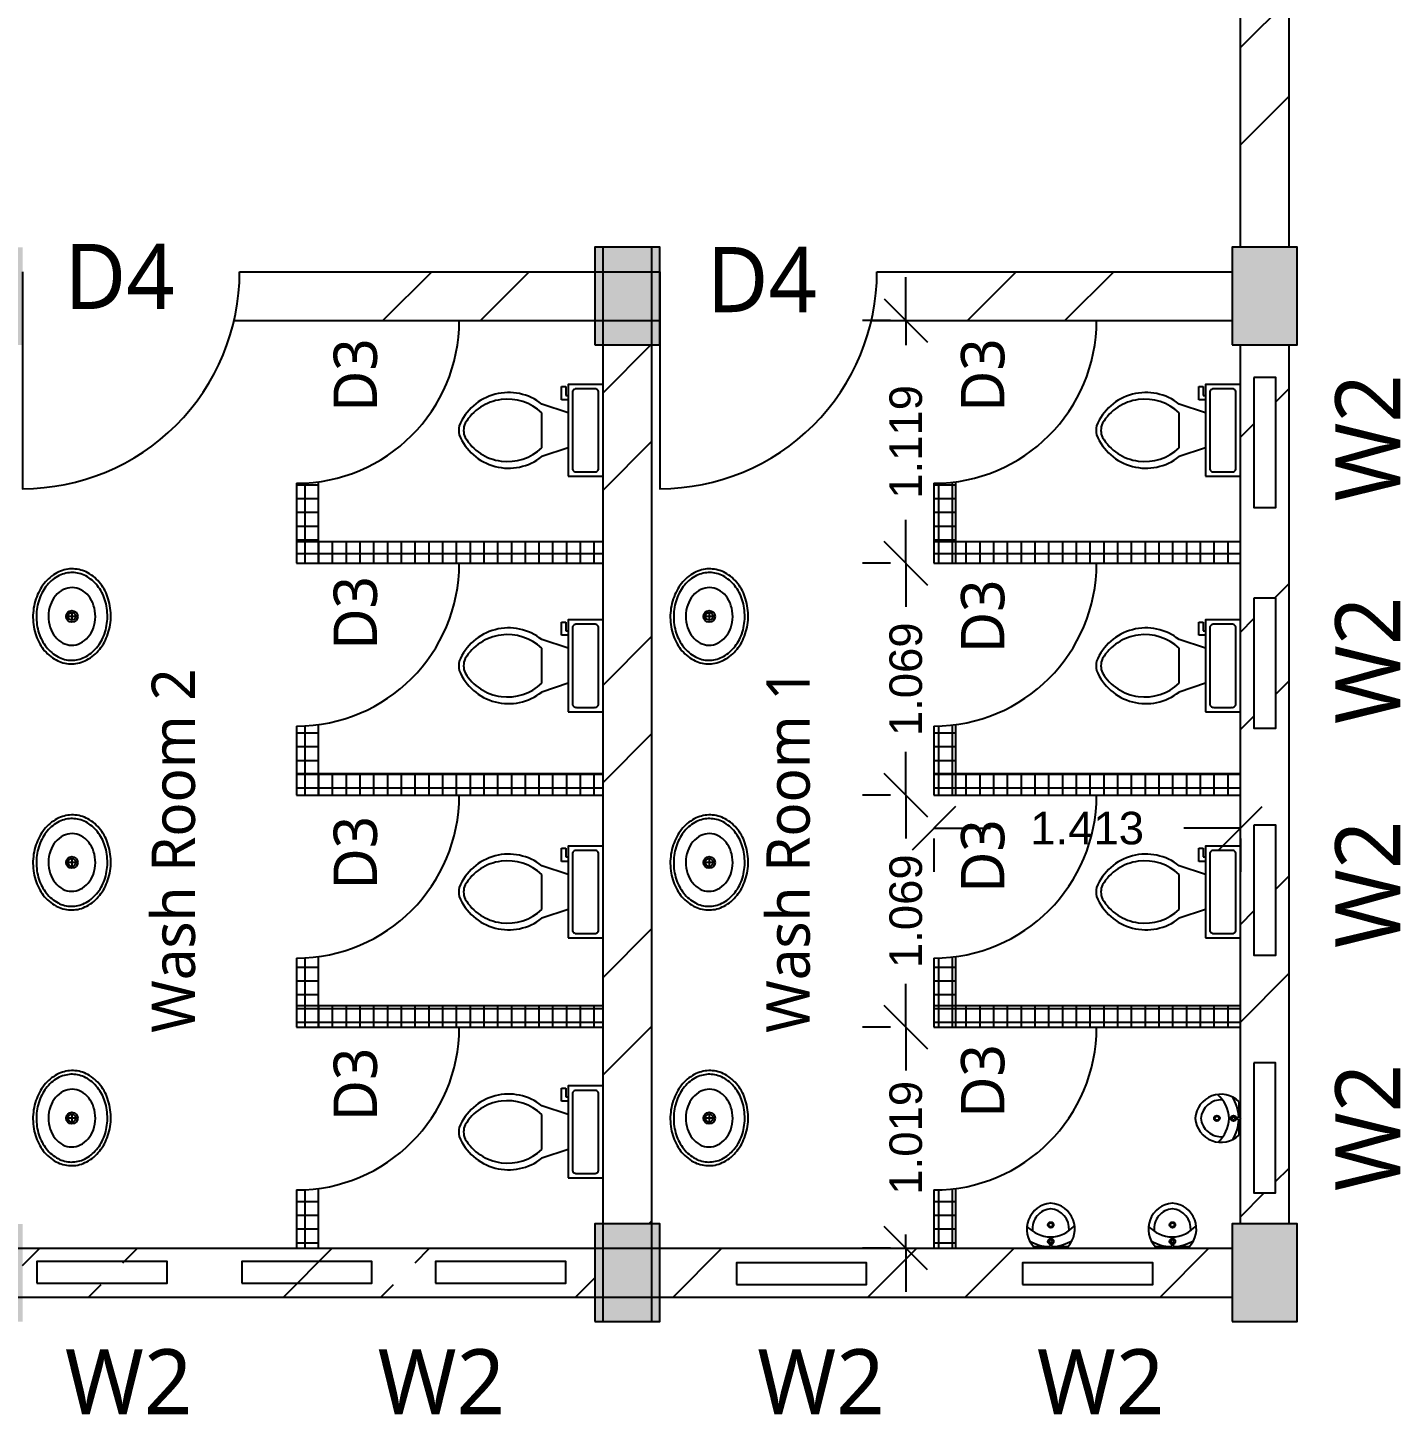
# Model space of a CAD drawing. Header units: millimetres. Extents: x 11907.4 to 11974.8, y 5906.7 to 5924.8.
# Drawn here: x 11925.8 to 11932.13, y 5909.22 to 5915.61 of the extents above; entities that cross this region are included whole.
import ezdxf

# ---------------------------------------------------------------- set-up
doc = ezdxf.new("R2010")
doc.units = ezdxf.units.MM
doc.header["$PDMODE"] = 2
for name, color, linetype in [('Column', 240, 'Continuous'), ('Column hatch', 1, 'Continuous'), ('Doors', 90, 'Continuous'), ('Window', 50, 'Continuous')]:
    doc.layers.add(name, color=color, linetype=linetype)
doc.styles.add('Annotative', font='arial.ttf')
doc.dimstyles.new('Dim 2', dxfattribs={"dimtxt": 0.15, "dimasz": 0.2, "dimexe": 0.2, "dimexo": 0.2, "dimgap": 0.2, "dimtad": 0, "dimdec": 3, "dimdsep": 46, "dimtxsty": 'Annotative', "dimblk": 'OBLIQUE', "dimcen": 1, "dimadec": 0, "dimazin": 0, "dimtfac": 1, "dimtdec": 3, "dimtmove": 0, "dimatfit": 3, "dimfxl": 1, "dimarcsym": 0})

# ---------------------------------------------------------------- blocks, each defined once
blk = doc.blocks.new('Toilet - top')
for p, q in [((9.5, -6), (9.5, -2)), ((-10, -8.5), (-8, -8.5)), ((-10, -9.5), (-10, -8.5)), ((-7, -9.5), (-10, -9.5)), ((-8, -8.5), (-8, -8)), ((-7, -8), (-7, -9.5)), ((-4, -8), (-6, -14)), ((4, -8), (6, -14)), ((4, -14), (-4, -14))]:
    blk.add_line(p, q)
blk.add_lwpolyline([(10.5, -8), (10.5, 0), (-10.5, 0), (-10.5, -8)], close=True)
for points in [[(-9.5, -2), (-9.5, -6)], [(8.5, -1), (-8.5, -1)], [(-8.5, -7), (8.5, -7)]]:
    blk.add_lwpolyline(points)
for centre, radius, start, end in [((-8.62, -1.88), 0.884, 81.8699, 188.1301), ((8.62, -1.88), 0.884, 351.8699, 98.1301), ((-8.62, -6.12), 0.884, 171.8699, 278.1301), ((8.62, -6.12), 0.884, 261.8699, 8.1301), ((3.52, -21.58), 12.17, 141.4691, 247.9714), ((4.2, -21.82), 11.33, 136.3677, 238.9468), ((-3.52, -21.58), 12.17, 292.0284, 38.5307), ((-4.2, -21.82), 11.33, 301.053, 43.6321), ((0, -27.88), 4, 245.7318, 294.2682), ((0, -29), 4, 254.8605, 285.1395)]:
    blk.add_arc(centre, radius, start, end)
blk = doc.blocks.new('Sink - Oval top')
for p, q in [((-1, 0), (1, 0)), ((0, 1), (0, -1))]:
    blk.add_line(p, q)
at = {"linetype": 'Continuous'}
for points in [[(-12.23, 0.39, 0.117634), (-11.46, -3.36, 0.104469), (-8.88, -6.8, 0.090016), (-5.08, -9.07, 0.08192), (-0.32, -10.02, 0.08192), (4.49, -9.38, 0.090016), (8.42, -7.36, 0.104469), (11.22, -4.09, 0.117634), (12.23, -0.39, 0.117634), (11.46, 3.36, 0.104469), (8.88, 6.8, 0.090016), (5.08, 9.07, 0.08192), (0.32, 10.02, 0.08192), (-4.49, 9.38, 0.090016), (-8.42, 7.36, 0.104469), (-11.22, 4.09, 0.117634)], [(-11.29, 0.16, 0.118622), (-10.52, -3.25, 0.104678), (-8.07, -6.36, 0.089562), (-4.54, -8.37, 0.081185), (-0.13, -9.15, 0.081185), (4.3, -8.49, 0.089562), (7.89, -6.58, 0.104678), (10.42, -3.55, 0.118622), (11.29, -0.16, 0.118622), (10.52, 3.25, 0.104678), (8.07, 6.36, 0.089562), (4.54, 8.37, 0.081185), (0.13, 9.15, 0.081185), (-4.3, 8.49, 0.089562), (-7.89, 6.58, 0.104678), (-10.42, 3.55, 0.118622)], [(-7.42, 0.08, 0.118283), (-6.91, -2.17, 0.104607), (-5.29, -4.21, 0.089718), (-2.97, -5.53, 0.081436), (-0.07, -6.04, 0.081436), (2.84, -5.59, 0.089718), (5.2, -4.33, 0.104607), (6.86, -2.32, 0.118283), (7.42, -0.08, 0.118283), (6.91, 2.17, 0.104607), (5.29, 4.21, 0.089718), (2.97, 5.53, 0.081436), (0.07, 6.04, 0.081436), (-2.84, 5.59, 0.089718), (-5.2, 4.33, 0.104607), (-6.86, 2.32, 0.118283)]]:
    blk.add_lwpolyline(points, format="xyb", close=True, dxfattribs=at)
for radius in [1.5, 1]:
    blk.add_circle((0, 0), radius)
blk = doc.blocks.new('A$C317801B0')
for p, q in [((0.0505, 0.3099), (0.1601, 0.3099)), ((0.167, 0.2996), (0.167, 0.2915)), ((0.1731, 0.2996), (0.1731, 0.2916)), ((0.1808, 0.3099), (0.2905, 0.3099)), ((0.167, 0.2514), (0.167, 0.2397)), ((0.1731, 0.2513), (0.1731, 0.2399))]:
    blk.add_line(p, q)
for centre, radius in [((0.1705, 0.3099), 0.0103), ((0.1705, 0.2715), 0.0203), ((0.1705, 0.2715), 0.0103), ((0.1705, 0.1541), 0.0203), ((0.1705, 0.1541), 0.0143)]:
    blk.add_circle(centre, radius)
for centre, radius, start, end in [((0.1839, 0.1833), 0.1839, 136.51674, 265.29297), ((0.1789, 0.0078), 0.3022, 93.56524, 122.03941), ((0.157, 0.1833), 0.1839, 274.70703, 43.48326), ((0.1664, 0.0088), 0.3011, 59.19826, 87.25301), ((0.1789, 0.0078), 0.2322, 91.60377, 139.73716), ((0.157, 0.1833), 0.1439, 274.70703, 5.52965), ((0.1659, 0.0078), 0.2322, 41.68292, 88.39623), ((0.1839, 0.1833), 0.1439, 175.68344, 265.29297), ((0.1705, 0.0199), 0.02, 265.29297, 274.70703)]:
    blk.add_arc(centre, radius, start, end)
blk = doc.blocks.new('_Oblique')
at = {"color": 0, "linetype": 'ByBlock', "lineweight": -2}
blk.add_line((-0.5, -0.5), (0.5, 0.5), dxfattribs=at)
blk = doc.blocks.new('*D59')
at = {"color": 0, "lineweight": -2, "transparency": 16777216}
for p, q in [((11929.8478, 5914.2577), (11929.8478, 5914.4577)), ((11929.7766, 5914.2577), (11929.6478, 5914.2577)), ((11929.8478, 5914.2577), (11929.8478, 5914.1445)), ((11929.8478, 5913.1389), (11929.8478, 5913.2521)), ((11929.7766, 5913.1389), (11929.6478, 5913.1389)), ((11929.8478, 5913.1389), (11929.8478, 5912.9389))]:
    blk.add_line(p, q, dxfattribs=at)
at = {"layer": 'Defpoints', "color": 0, "transparency": 16777216}
for p in [(11929.8478, 5914.2577), (11929.9766, 5914.2577), (11929.9766, 5913.1389)]:
    blk.add_point(p, dxfattribs=at)
at = {"color": 0, "lineweight": -2, "transparency": 16777216, "xscale": 0.2, "yscale": 0.2, "zscale": 0.2}
for p, rotation in [((11929.8478, 5914.2577), 270), ((11929.8478, 5913.1389), 90)]:
    blk.add_blockref('_Oblique', p, dxfattribs=dict(at, rotation=rotation))
at = {"color": 0, "transparency": 16777216, "insert": (11929.8478, 5913.6983), "char_height": 0.15, "attachment_point": 5, "rotation": 90, "style": 'Annotative'}
blk.add_mtext('1.119', dxfattribs=at)
blk = doc.blocks.new('*D60')
at = {"color": 0, "lineweight": -2, "transparency": 16777216}
for p, q in [((11929.8478, 5913.1389), (11929.8478, 5913.3389)), ((11929.7766, 5913.1389), (11929.6478, 5913.1389)), ((11929.8478, 5913.1389), (11929.8478, 5913.0507)), ((11929.8478, 5912.0702), (11929.8478, 5912.1584)), ((11929.7766, 5912.0702), (11929.6478, 5912.0702)), ((11929.8478, 5912.0702), (11929.8478, 5911.8702))]:
    blk.add_line(p, q, dxfattribs=at)
at = {"layer": 'Defpoints', "color": 0, "transparency": 16777216}
for p in [(11929.8478, 5913.1389), (11929.9766, 5913.1389), (11929.9766, 5912.0702)]:
    blk.add_point(p, dxfattribs=at)
at = {"color": 0, "lineweight": -2, "transparency": 16777216, "xscale": 0.2, "yscale": 0.2, "zscale": 0.2}
for p, rotation in [((11929.8478, 5913.1389), 270), ((11929.8478, 5912.0702), 90)]:
    blk.add_blockref('_Oblique', p, dxfattribs=dict(at, rotation=rotation))
at = {"color": 0, "transparency": 16777216, "insert": (11929.8478, 5912.6045), "char_height": 0.15, "attachment_point": 5, "rotation": 90, "style": 'Annotative'}
blk.add_mtext('1.069', dxfattribs=at)
blk = doc.blocks.new('*D61')
at = {"color": 0, "lineweight": -2, "transparency": 16777216}
for p, q in [((11929.8478, 5912.0702), (11929.8478, 5912.2702)), ((11929.7766, 5912.0702), (11929.6478, 5912.0702)), ((11929.8478, 5912.0702), (11929.8478, 5911.982)), ((11929.8478, 5911.0014), (11929.8478, 5911.0896)), ((11929.7766, 5911.0014), (11929.6478, 5911.0014)), ((11929.8478, 5911.0014), (11929.8478, 5910.8014))]:
    blk.add_line(p, q, dxfattribs=at)
at = {"layer": 'Defpoints', "color": 0, "transparency": 16777216}
for p in [(11929.8478, 5912.0702), (11929.9766, 5912.0702), (11929.9766, 5911.0014)]:
    blk.add_point(p, dxfattribs=at)
at = {"color": 0, "lineweight": -2, "transparency": 16777216, "xscale": 0.2, "yscale": 0.2, "zscale": 0.2}
for p, rotation in [((11929.8478, 5912.0702), 270), ((11929.8478, 5911.0014), 90)]:
    blk.add_blockref('_Oblique', p, dxfattribs=dict(at, rotation=rotation))
at = {"color": 0, "transparency": 16777216, "insert": (11929.8478, 5911.5358), "char_height": 0.15, "attachment_point": 5, "rotation": 90, "style": 'Annotative'}
blk.add_mtext('1.069', dxfattribs=at)
blk = doc.blocks.new('*D62')
at = {"color": 0, "lineweight": -2, "transparency": 16777216}
for p, q in [((11929.8478, 5911.0014), (11929.8478, 5911.2014)), ((11929.7766, 5911.0014), (11929.6478, 5911.0014)), ((11929.8478, 5911.0014), (11929.8478, 5910.9382)), ((11929.8478, 5909.9827), (11929.8478, 5910.0459)), ((11929.7766, 5909.9827), (11929.6478, 5909.9827)), ((11929.8478, 5909.9827), (11929.8478, 5909.7827))]:
    blk.add_line(p, q, dxfattribs=at)
at = {"layer": 'Defpoints', "color": 0, "transparency": 16777216}
for p in [(11929.8478, 5911.0014), (11929.9766, 5911.0014), (11929.9766, 5909.9827)]:
    blk.add_point(p, dxfattribs=at)
at = {"color": 0, "lineweight": -2, "transparency": 16777216, "xscale": 0.2, "yscale": 0.2, "zscale": 0.2}
for p, rotation in [((11929.8478, 5911.0014), 270), ((11929.8478, 5909.9827), 90)]:
    blk.add_blockref('_Oblique', p, dxfattribs=dict(at, rotation=rotation))
at = {"color": 0, "transparency": 16777216, "insert": (11929.8478, 5910.492), "char_height": 0.15, "attachment_point": 5, "rotation": 90, "style": 'Annotative'}
blk.add_mtext('1.019', dxfattribs=at)
blk = doc.blocks.new('*D63')
at = {"color": 0, "lineweight": -2, "transparency": 16777216}
for p, q in [((11929.9766, 5911.9178), (11930.2368, 5911.9178)), ((11929.9766, 5911.8702), (11929.9766, 5911.7178)), ((11931.3891, 5911.9178), (11931.1289, 5911.9178)), ((11931.3891, 5911.8702), (11931.3891, 5911.7178))]:
    blk.add_line(p, q, dxfattribs=at)
at = {"layer": 'Defpoints', "color": 0, "transparency": 16777216}
for p in [(11929.9766, 5912.0702), (11931.3891, 5912.0702), (11931.3891, 5911.9178)]:
    blk.add_point(p, dxfattribs=at)
at = {"color": 0, "lineweight": -2, "transparency": 16777216, "xscale": 0.2, "yscale": 0.2, "zscale": 0.2, "rotation": 180}
blk.add_blockref('_Oblique', (11929.9766, 5911.9178), dxfattribs=at)
at = {"color": 0, "lineweight": -2, "transparency": 16777216, "xscale": 0.2, "yscale": 0.2, "zscale": 0.2}
blk.add_blockref('_Oblique', (11931.3891, 5911.9178), dxfattribs=at)
at = {"color": 0, "transparency": 16777216, "insert": (11930.6829, 5911.9178), "char_height": 0.15, "attachment_point": 5, "style": 'Annotative'}
blk.add_mtext('1.413', dxfattribs=at)

msp = doc.modelspace()

# ---------------------------------------------------------------- hatches: boundary and pattern name
h = msp.add_hatch()
h.set_pattern_fill('ANSI32', color=256, scale=0.1)
h.paths.add_polyline_path([(11931.6141, 5919.1452), (11931.3891, 5919.1452), (11931.3891, 5914.5952), (11931.6141, 5914.5952)])
h.paths.add_polyline_path([(11931.4516, 5916.8827), (11931.4516, 5918.6827), (11931.5516, 5918.6827), (11931.5516, 5916.8827)], flags=16)
h.paths.add_polyline_path([(11931.6141, 5923.6189), (11931.6139, 5923.6452), (11931.3891, 5923.6452), (11931.3891, 5923.6189), (11931.3891, 5919.5952), (11931.6141, 5919.5952)])
h.paths.add_polyline_path([(11931.4516, 5920.4071), (11931.4516, 5922.2071), (11931.4516, 5922.8071), (11931.5516, 5922.8071), (11931.5516, 5922.2071), (11931.5516, 5920.4071)], flags=16)
h.paths.add_polyline_path([(11931.3516, 5923.9827), (11928.7141, 5923.9827), (11928.7141, 5923.7577), (11931.3516, 5923.7577)])
h.paths.add_polyline_path([(11929.1329, 5923.9202), (11930.9329, 5923.9202), (11930.9329, 5923.8202), (11929.1329, 5923.8202)], flags=16)
h.paths.add_polyline_path([(11928.4141, 5923.9827), (11925.7766, 5923.9827), (11925.7766, 5923.7577), (11928.4141, 5923.7577)])
h.paths.add_polyline_path([(11927.9954, 5923.8202), (11926.1954, 5923.8202), (11926.1954, 5923.9202), (11927.9954, 5923.9202)], flags=16)
h.paths.add_polyline_path([(11925.4766, 5923.9827), (11922.8391, 5923.9827), (11922.8391, 5923.7577), (11925.4766, 5923.7577)])
h.paths.add_polyline_path([(11925.0579, 5923.8202), (11923.2579, 5923.8202), (11923.2579, 5923.9202), (11925.0579, 5923.9202)], flags=16)
h.paths.add_polyline_path([(11922.5391, 5923.9827), (11919.9016, 5923.9827), (11919.9016, 5923.7577), (11922.5391, 5923.7577)])
h.paths.add_polyline_path([(11922.8016, 5923.6452), (11922.5766, 5923.6452), (11922.5766, 5919.5952), (11922.8016, 5919.5952)])
h.paths.add_polyline_path([(11919.8641, 5923.6452), (11919.6391, 5923.6452), (11919.6391, 5919.5952), (11919.8641, 5919.5952)])
h = msp.add_hatch()
h.set_pattern_fill('NET', color=256, scale=0.02)
h.paths.add_polyline_path([(11927.4891, 5918.3252, -0.025047), (11927.3891, 5918.3202), (11927.3891, 5916.3202), (11931.3891, 5916.3202), (11931.3891, 5916.4202), (11927.4891, 5916.4202)])
h.paths.add_polyline_path([(11928.4141, 5919.4202), (11925.7766, 5919.4202), (11925.7766, 5919.3202), (11928.4141, 5919.3202)])
h.paths.add_polyline_path([(11931.3516, 5919.4202), (11928.7141, 5919.4202), (11928.7141, 5919.3202), (11931.3516, 5919.3202)])
h.paths.add_polyline_path([(11925.4766, 5919.4202), (11923.8843, 5919.4202, -0.02385), (11923.8891, 5919.3202), (11925.4766, 5919.3202)])
h.paths.add_polyline_path([(11928.4516, 5913.2389), (11927.1391, 5913.2389), (11927.1391, 5913.1389), (11928.4516, 5913.1389)])
h.paths.add_polyline_path([(11927.1391, 5913.2389), (11927.0391, 5913.2389), (11927.0391, 5913.1389), (11927.1391, 5913.1389)])
h.paths.add_polyline_path([(11927.1391, 5913.5144, -0.033445), (11927.0391, 5913.5077), (11927.0391, 5913.2389), (11927.1391, 5913.2389)])
h.paths.add_polyline_path([(11928.4516, 5912.1702), (11927.1391, 5912.1702), (11927.1391, 5912.0702), (11928.4516, 5912.0702)])
h.paths.add_polyline_path([(11927.1391, 5912.1702), (11927.0391, 5912.1702), (11927.0391, 5912.0702), (11927.1391, 5912.0702)])
h.paths.add_polyline_path([(11927.1391, 5912.3956, -0.033445), (11927.0391, 5912.3889), (11927.0391, 5912.1702), (11927.1391, 5912.1702)])
h.paths.add_polyline_path([(11927.1391, 5911.3269, -0.033445), (11927.0391, 5911.3202), (11927.0391, 5911.1014), (11927.1391, 5911.1014)])
h.paths.add_polyline_path([(11927.1391, 5911.1014), (11927.0391, 5911.1014), (11927.0391, 5911.0014), (11927.1391, 5911.0014)])
h.paths.add_polyline_path([(11928.4516, 5911.1014), (11927.1391, 5911.1014), (11927.1391, 5911.0014), (11928.4516, 5911.0014)])
h.paths.add_polyline_path([(11927.1391, 5910.2581, -0.033445), (11927.0391, 5910.2514), (11927.0391, 5909.9827), (11927.1391, 5909.9827)])
h.paths.add_polyline_path([(11930.0766, 5910.2581, -0.033445), (11929.9766, 5910.2514), (11929.9766, 5909.9827), (11930.0766, 5909.9827)])
h.paths.add_polyline_path([(11931.3891, 5911.1014), (11930.0766, 5911.1014), (11930.0766, 5911.0014), (11931.3891, 5911.0014)])
h.paths.add_polyline_path([(11930.0766, 5911.1014), (11929.9766, 5911.1014), (11929.9766, 5911.0014), (11930.0766, 5911.0014)])
h.paths.add_polyline_path([(11930.0766, 5911.3269, -0.033445), (11929.9766, 5911.3202), (11929.9766, 5911.1014), (11930.0766, 5911.1014)])
h.paths.add_polyline_path([(11931.3891, 5912.1702), (11930.0766, 5912.1702), (11930.0766, 5912.0702), (11931.3891, 5912.0702)])
h.paths.add_polyline_path([(11930.0766, 5912.1702), (11929.9766, 5912.1702), (11929.9766, 5912.0702), (11930.0766, 5912.0702)])
h.paths.add_polyline_path([(11930.0766, 5912.3956, -0.033445), (11929.9766, 5912.3889), (11929.9766, 5912.1702), (11930.0766, 5912.1702)])
h.paths.add_polyline_path([(11931.3891, 5913.2389), (11930.0766, 5913.2389), (11930.0766, 5913.1389), (11931.3891, 5913.1389)])
h.paths.add_polyline_path([(11930.0766, 5913.2389), (11929.9766, 5913.2389), (11929.9766, 5913.1389), (11930.0766, 5913.1389)])
h.paths.add_polyline_path([(11930.0766, 5913.5144, -0.033445), (11929.9766, 5913.5077), (11929.9766, 5913.2389), (11930.0766, 5913.2389)])
h.paths.add_polyline_path([(11916.8641, 5914.1452), (11916.7641, 5914.1452), (11916.7641, 5910.0952), (11916.8641, 5910.0952)])
h.paths.add_polyline_path([(11913.9266, 5914.1452), (11913.8266, 5914.1452), (11913.8266, 5910.0952), (11913.9266, 5910.0952)])
h.paths.add_polyline_path([(11910.989, 5914.1452), (11910.889, 5914.1452), (11910.889, 5910.0952), (11910.989, 5910.0952)])
h.paths.add_polyline_path([(11910.989, 5917.3202), (11910.889, 5917.3202), (11910.889, 5914.5952), (11910.989, 5914.5952)])
h.paths.add_polyline_path([(11915.764, 5915.4202), (11912.1391, 5915.4202), (11912.039, 5915.4202), (11912.039, 5915.3202), (11912.1343, 5915.3202), (11913.8266, 5915.3202), (11913.8266, 5914.5952), (11913.9266, 5914.5952), (11913.9266, 5915.3202), (11915.7687, 5915.3202, -0.02385)])
h.paths.add_polyline_path([(11916.8641, 5915.3202), (11918.5564, 5915.3202, -0.02385), (11918.5516, 5915.4202), (11916.7641, 5915.4202), (11916.7641, 5914.5952), (11916.8641, 5914.5952)])
h.paths.add_polyline_path([(11918.6441, 5918.4202), (11908.1141, 5918.4202), (11908.1141, 5918.3202), (11918.6391, 5918.3202, -0.025047)])
h = msp.add_hatch()
h.set_pattern_fill('ANSI32', color=256, scale=0.1)
h.paths.add_polyline_path([(11925.4766, 5909.9827), (11922.8391, 5909.9827), (11922.8391, 5909.7577), (11925.4766, 5909.7577)])
h.paths.add_polyline_path([(11925.0579, 5909.8202), (11923.2579, 5909.8202), (11923.2579, 5909.9202), (11925.0579, 5909.9202)], flags=16)
h.paths.add_polyline_path([(11928.4141, 5909.9827), (11925.7766, 5909.9827), (11925.7766, 5909.7577), (11928.4141, 5909.7577)])
h.paths.add_polyline_path([(11926.1287, 5909.9162), (11926.7287, 5909.9162), (11926.7287, 5909.8162), (11926.1287, 5909.8162)], flags=16)
h.paths.add_polyline_path([(11927.4475, 5909.9162), (11928.0475, 5909.9162), (11928.0475, 5909.8162), (11927.4475, 5909.8162)], flags=16)
h.paths.add_polyline_path([(11931.3516, 5909.9827), (11928.7141, 5909.9827), (11928.7141, 5909.7577), (11931.3516, 5909.7577)])
h.paths.add_polyline_path([(11929.0662, 5909.9162), (11929.6662, 5909.9162), (11929.6662, 5909.8162), (11929.0662, 5909.8162)], flags=16)
h.paths.add_polyline_path([(11930.385, 5909.9162), (11930.985, 5909.9162), (11930.985, 5909.8162), (11930.385, 5909.8162)], flags=16)
h.paths.add_polyline_path([(11931.6141, 5914.1452), (11931.3891, 5914.1452), (11931.3891, 5910.0952), (11931.6141, 5910.0952)])
h.paths.add_polyline_path([(11931.4519, 5911.3326), (11931.4519, 5911.9326), (11931.5519, 5911.9326), (11931.5519, 5911.3326)], flags=16)
h.paths.add_polyline_path([(11931.5516, 5910.8376), (11931.5516, 5910.2376), (11931.4516, 5910.2376), (11931.4516, 5910.8376)], flags=16)
h.paths.add_polyline_path([(11931.4519, 5912.3789), (11931.4519, 5912.9789), (11931.5519, 5912.9789), (11931.5519, 5912.3789)], flags=16)
h.paths.add_polyline_path([(11931.4519, 5913.3958), (11931.4519, 5913.9958), (11931.5519, 5913.9958), (11931.5519, 5913.3958)], flags=16)
h.paths.add_polyline_path([(11931.3516, 5914.4827), (11929.7141, 5914.4827, -0.056797), (11929.6885, 5914.2577), (11931.3516, 5914.2577)])
h.paths.add_polyline_path([(11928.6766, 5914.1452), (11928.4516, 5914.1452), (11928.4516, 5910.0952), (11928.6766, 5910.0952)])
h.paths.add_polyline_path([(11928.4141, 5914.4827), (11926.7766, 5914.4827, -0.056797), (11926.751, 5914.2577), (11928.4141, 5914.2577)])
h.paths.add_polyline_path([(11925.4766, 5914.4827), (11923.8391, 5914.4827), (11923.8391, 5914.2577), (11925.4766, 5914.2577)])
h.paths.add_polyline_path([(11925.7391, 5914.1452), (11925.5141, 5914.1452), (11925.5141, 5910.0952), (11925.7391, 5910.0952)])
h.paths.add_polyline_path([(11922.8016, 5914.1452), (11922.5766, 5914.1452), (11922.5766, 5910.9827), (11922.5766, 5910.0952), (11922.8016, 5910.0952)])
h.paths.add_polyline_path([(11919.8641, 5914.1452), (11919.6391, 5914.1452), (11919.6391, 5910.0952), (11919.8641, 5910.0952)])
at = {"layer": 'Column'}
h = msp.add_hatch(color=256, dxfattribs=at)
h.dxf.hatch_style = 1
h.paths.add_polyline_path([(11908.1516, 5914.5952), (11907.8516, 5914.5952), (11907.8516, 5914.1452), (11908.1516, 5914.1452)])
h.paths.add_polyline_path([(11911.0891, 5914.5952), (11910.7891, 5914.5952), (11910.7891, 5914.3702), (11911.0891, 5914.3702)])
h.paths.add_polyline_path([(11911.0891, 5914.3702), (11910.7891, 5914.3702), (11910.7891, 5914.1452), (11911.0891, 5914.1452)])
h.paths.add_polyline_path([(11914.0266, 5914.5952), (11913.7266, 5914.5952), (11913.7266, 5914.3702), (11914.0266, 5914.3702)])
h.paths.add_polyline_path([(11914.0266, 5914.3702), (11913.7266, 5914.3702), (11913.7266, 5914.1452), (11914.0266, 5914.1452)])
h.paths.add_polyline_path([(11916.9641, 5914.5952), (11916.6641, 5914.5952), (11916.6641, 5914.3702), (11916.9641, 5914.3702)])
h.paths.add_polyline_path([(11916.9641, 5914.3702), (11916.6641, 5914.3702), (11916.6641, 5914.1452), (11916.9641, 5914.1452)])
h.paths.add_polyline_path([(11919.9016, 5914.5952), (11919.6016, 5914.5952), (11919.6016, 5914.3702), (11919.9016, 5914.3702)])
h.paths.add_polyline_path([(11919.9016, 5914.3702), (11919.6016, 5914.3702), (11919.6016, 5914.1452), (11919.9016, 5914.1452)])
h.paths.add_polyline_path([(11922.8391, 5914.5952), (11922.5391, 5914.5952), (11922.5391, 5914.3702), (11922.8391, 5914.3702)])
h.paths.add_polyline_path([(11922.8391, 5914.3702), (11922.5391, 5914.3702), (11922.5391, 5914.1452), (11922.8391, 5914.1452)])
h.paths.add_polyline_path([(11925.7766, 5914.5952), (11925.4766, 5914.5952), (11925.4766, 5914.3702), (11925.7766, 5914.3702)])
h.paths.add_polyline_path([(11925.7766, 5914.3702), (11925.4766, 5914.3702), (11925.4766, 5914.1452), (11925.7766, 5914.1452)])
h.paths.add_polyline_path([(11928.7141, 5914.5952), (11928.4141, 5914.5952), (11928.4141, 5914.3702), (11928.7141, 5914.3702)])
h.paths.add_polyline_path([(11928.7141, 5914.3702), (11928.4141, 5914.3702), (11928.4141, 5914.1452), (11928.7141, 5914.1452)])
h.paths.add_polyline_path([(11931.6516, 5914.5952), (11931.3516, 5914.5952), (11931.3516, 5914.1452), (11931.6516, 5914.1452)])
h.paths.add_polyline_path([(11931.6516, 5910.0952), (11931.3516, 5910.0952), (11931.3516, 5909.6452), (11931.6516, 5909.6452)])
h.paths.add_polyline_path([(11928.7141, 5909.8702), (11928.4141, 5909.8702), (11928.4141, 5909.6452), (11928.7141, 5909.6452)])
h.paths.add_polyline_path([(11928.7141, 5910.0952), (11928.4141, 5910.0952), (11928.4141, 5909.8702), (11928.7141, 5909.8702)])
h.paths.add_polyline_path([(11925.7766, 5909.8702), (11925.4766, 5909.8702), (11925.4766, 5909.6452), (11925.7766, 5909.6452)])
h.paths.add_polyline_path([(11925.7766, 5910.0952), (11925.4766, 5910.0952), (11925.4766, 5909.8702), (11925.7766, 5909.8702)])
h.paths.add_polyline_path([(11922.8391, 5909.8702), (11922.5391, 5909.8702), (11922.5391, 5909.6452), (11922.8391, 5909.6452)])
h.paths.add_polyline_path([(11922.8391, 5910.0952), (11922.5391, 5910.0952), (11922.5391, 5909.8702), (11922.8391, 5909.8702)])
h.paths.add_polyline_path([(11919.9016, 5909.8702), (11919.6016, 5909.8702), (11919.6016, 5909.6452), (11919.9016, 5909.6452)])
h.paths.add_polyline_path([(11919.9016, 5910.0952), (11919.6016, 5910.0952), (11919.6016, 5909.8702), (11919.9016, 5909.8702)])
h.paths.add_polyline_path([(11916.9641, 5909.8702), (11916.6641, 5909.8702), (11916.6641, 5909.6452), (11916.9641, 5909.6452)])
h.paths.add_polyline_path([(11916.9641, 5910.0952), (11916.6641, 5910.0952), (11916.6641, 5909.8702), (11916.9641, 5909.8702)])
h.paths.add_polyline_path([(11914.0266, 5910.0952), (11913.7266, 5910.0952), (11913.7266, 5909.8702), (11914.0266, 5909.8702)])
h.paths.add_polyline_path([(11914.0266, 5909.8702), (11913.7266, 5909.8702), (11913.7266, 5909.6452), (11914.0266, 5909.6452)])
h.paths.add_polyline_path([(11911.0891, 5909.8702), (11910.7891, 5909.8702), (11910.7891, 5909.6452), (11911.0891, 5909.6452)])
h.paths.add_polyline_path([(11911.0891, 5910.0952), (11910.7891, 5910.0952), (11910.7891, 5909.8702), (11911.0891, 5909.8702)])
h.paths.add_polyline_path([(11908.1516, 5910.0952), (11907.8516, 5910.0952), (11907.8516, 5909.6452), (11908.1516, 5909.6452)])

# ---------------------------------------------------------------- linework, layer by layer
for p, q in [((11931.3891, 5914.5952), (11931.3891, 5919.1452)), ((11931.6141, 5914.5952), (11931.6141, 5919.1452)), ((11928.4516, 5909.6452), (11928.4516, 5914.5952)), ((11928.6766, 5909.6452), (11928.6766, 5914.5952)), ((11926.7766, 5914.4827), (11928.7141, 5914.4827)), ((11929.7141, 5914.4827), (11931.3516, 5914.4827)), ((11926.751, 5914.2577), (11928.7141, 5914.2577)), ((11929.6885, 5914.2577), (11931.3516, 5914.2577)), ((11931.3891, 5910.0952), (11931.3891, 5914.1452)), ((11931.6141, 5910.0952), (11931.6141, 5914.1452)), ((11927.0391, 5913.5077), (11927.0391, 5913.1389)), ((11927.1391, 5913.5144), (11927.1391, 5913.1389)), ((11929.9766, 5913.5077), (11929.9766, 5913.1389)), ((11930.0766, 5913.5144), (11930.0766, 5913.1389)), ((11927.0391, 5913.2389), (11928.4516, 5913.2389)), ((11929.9766, 5913.2389), (11931.3891, 5913.2389)), ((11927.0391, 5913.1389), (11928.4516, 5913.1389)), ((11929.9766, 5913.1389), (11931.3891, 5913.1389)), ((11927.0391, 5912.3889), (11927.0391, 5912.0702)), ((11927.1391, 5912.3956), (11927.1391, 5912.0702)), ((11929.9766, 5912.3889), (11929.9766, 5912.0702)), ((11930.0766, 5912.3956), (11930.0766, 5912.0702)), ((11927.0391, 5912.1702), (11928.4516, 5912.1702)), ((11929.9766, 5912.1702), (11931.3891, 5912.1702)), ((11927.0391, 5912.0702), (11928.4516, 5912.0702)), ((11929.9766, 5912.0702), (11931.3891, 5912.0702)), ((11927.0391, 5911.3202), (11927.0391, 5911.0014)), ((11927.1391, 5911.3269), (11927.1391, 5911.0014)), ((11929.9766, 5911.3202), (11929.9766, 5911.0014)), ((11930.0766, 5911.3269), (11930.0766, 5911.0014)), ((11927.0391, 5911.1014), (11928.4516, 5911.1014)), ((11929.9766, 5911.1014), (11931.3891, 5911.1014)), ((11927.0391, 5911.0014), (11928.4516, 5911.0014)), ((11929.9766, 5911.0014), (11931.3891, 5911.0014)), ((11927.0391, 5910.2514), (11927.0391, 5909.9827)), ((11927.1391, 5910.2581), (11927.1391, 5909.9827)), ((11929.9766, 5910.2514), (11929.9766, 5909.9827)), ((11930.0766, 5910.2581), (11930.0766, 5909.9827)), ((11908.1516, 5909.9827), (11931.3516, 5909.9827)), ((11908.1516, 5909.7577), (11931.3516, 5909.7577))]:
    msp.add_line(p, q)
for points in [[(11925.7766, 5914.4827), (11925.7766, 5913.4827, 0.414214), (11926.7766, 5914.4827)], [(11928.7141, 5914.4827), (11928.7141, 5913.4827, 0.414214), (11929.7141, 5914.4827)]]:
    msp.add_lwpolyline(points, format="xyb")
for centre in [(11927.0391, 5914.2577), (11929.9766, 5914.2577), (11927.0391, 5913.1389), (11929.9766, 5913.1389), (11927.0391, 5912.0702), (11929.9766, 5912.0702), (11927.0391, 5911.0014), (11929.9766, 5911.0014)]:
    msp.add_arc(centre, 0.75, 270, 0)
at = {"layer": 'Column hatch'}
for points in [[(11928.4141, 5914.1452), (11928.7141, 5914.1452), (11928.7141, 5914.5952), (11928.4141, 5914.5952)], [(11931.3516, 5914.1452), (11931.6516, 5914.1452), (11931.6516, 5914.5952), (11931.3516, 5914.5952)], [(11928.4141, 5909.6452), (11928.7141, 5909.6452), (11928.7141, 5910.0952), (11928.4141, 5910.0952)], [(11931.3516, 5909.6452), (11931.6516, 5909.6452), (11931.6516, 5910.0952), (11931.3516, 5910.0952)]]:
    msp.add_lwpolyline(points, close=True, dxfattribs=at)
at = {"layer": 'Window'}
for points in [[(11931.4519, 5913.9958), (11931.4519, 5913.3958), (11931.5519, 5913.3958), (11931.5519, 5913.9958)], [(11931.4519, 5912.9789), (11931.4519, 5912.3789), (11931.5519, 5912.3789), (11931.5519, 5912.9789)], [(11931.4519, 5911.9326), (11931.4519, 5911.3326), (11931.5519, 5911.3326), (11931.5519, 5911.9326)], [(11931.4516, 5910.8376), (11931.4516, 5910.2376), (11931.5516, 5910.2376), (11931.5516, 5910.8376)], [(11925.8423, 5909.8213), (11926.4423, 5909.8213), (11926.4423, 5909.9213), (11925.8423, 5909.9213)], [(11926.7866, 5909.8213), (11927.3866, 5909.8213), (11927.3866, 5909.9213), (11926.7866, 5909.9213)], [(11927.6797, 5909.8213), (11928.2797, 5909.8213), (11928.2797, 5909.9213), (11927.6797, 5909.9213)], [(11929.0662, 5909.8162), (11929.6662, 5909.8162), (11929.6662, 5909.9162), (11929.0662, 5909.9162)], [(11930.385, 5909.8162), (11930.985, 5909.8162), (11930.985, 5909.9162), (11930.385, 5909.9162)]]:
    msp.add_lwpolyline(points, close=True, dxfattribs=at)

# ---------------------------------------------------------------- block references
at = {"rotation": 270}
for name, p, xscale, yscale, zscale in [('Toilet - top', (11928.4516, 5913.7516), 0.02015545671545811, 0.02015545671545811, 0.02015545671545811), ('Toilet - top', (11931.3891, 5913.7516), 0.02015545671545811, 0.02015545671545811, 0.02015545671545811), ('Sink - Oval top', (11926.0036, 5912.8943), 0.01789831467242267, 0.01789831467242267, 0.01789831467242267), ('Sink - Oval top', (11928.9411, 5912.8943), 0.01789831467242267, 0.01789831467242267, 0.01789831467242267), ('Toilet - top', (11928.4516, 5912.6667), 0.02015545671545811, 0.02015545671545811, 0.02015545671545811), ('Toilet - top', (11931.3891, 5912.6667), 0.02015545671545811, 0.02015545671545811, 0.02015545671545811), ('Sink - Oval top', (11926.0036, 5911.7605), 0.01789831467242267, 0.01789831467242267, 0.01789831467242267), ('Sink - Oval top', (11928.9411, 5911.7605), 0.01789831467242267, 0.01789831467242267, 0.01789831467242267), ('Toilet - top', (11928.4516, 5911.6245), 0.02015545671545811, 0.02015545671545811, 0.02015545671545811), ('Toilet - top', (11931.3891, 5911.6245), 0.02015545671545811, 0.02015545671545811, 0.02015545671545811), ('Sink - Oval top', (11926.0036, 5910.5824), 0.01789831467242267, 0.01789831467242267, 0.01789831467242267), ('Sink - Oval top', (11928.9411, 5910.5824), 0.01789831467242267, 0.01789831467242267, 0.01789831467242267), ('Toilet - top', (11928.4516, 5910.5189), 0.02015545671545811, 0.02015545671545811, 0.02015545671545811)]:
    msp.add_blockref(name, p, dxfattribs=dict(at, xscale=xscale, yscale=yscale, zscale=zscale))
at = {"color": 7, "xscale": 0.6495224978274732, "yscale": 0.6495224978274732, "zscale": 0.6495224978274732}
for p, rotation in [((11931.1811, 5910.6924), 270), ((11930.626, 5910.1907), 180), ((11931.1866, 5910.1907), 180)]:
    msp.add_blockref('A$C317801B0', p, dxfattribs=dict(at, rotation=rotation))

# ---------------------------------------------------------------- texts
at = {"attachment_point": 1, "rotation": 90, "style": 'Annotative'}
for s, insert, char_height, width in [('{\\fMicrosoft YaHei Light|b0|i0|c0|p34;\\H0.6x;W2}', (11931.8262, 5913.4238), 0.5, 0.653402), ('{\\fMicrosoft YaHei Light|b0|i0|c0|p34;\\H0.6x;W2}', (11931.8262, 5912.3983), 0.5, 0.653402), ('{\\fMicrosoft YaHei Light|b0|i0|c0|p34;\\H0.4x;Wash Room 2}', (11926.371, 5910.9756), 0.5, 2.484689), ('{\\fMicrosoft YaHei Light|b0|i0|c0|p34;Wash Room 1}', (11929.2045, 5910.9756), 0.2, 2.484689), ('{\\fMicrosoft YaHei Light|b0|i0|c0|p34;\\H0.6x;W2}', (11931.8262, 5911.3661), 0.5, 0.653402), ('{\\fMicrosoft YaHei Light|b0|i0|c0|p34;\\H0.6x;W2}', (11931.8262, 5910.246), 0.5, 0.653402)]:
    msp.add_mtext(s, dxfattribs=dict(at, insert=insert, char_height=char_height, width=width))
at = {"char_height": 0.5, "attachment_point": 1, "style": 'Annotative'}
for insert, width in [((11925.9717, 5909.5179), 1.189197), ((11927.4131, 5909.5179), 1.189197), ((11929.1629, 5909.5179), 0.653402), ((11930.4517, 5909.5179), 0.653402)]:
    msp.add_mtext('{\\fMicrosoft YaHei Light|b0|i0|c0|p34;\\H0.6x;W2}', dxfattribs=dict(at, insert=insert, width=width))
at = {"layer": 'Doors', "char_height": 0.5, "width": 0.513745, "attachment_point": 1, "style": 'Annotative'}
for insert in [(11925.9691, 5914.6103), (11928.9291, 5914.596)]:
    msp.add_mtext('{\\fMicrosoft YaHei Light|b0|i0|c134|p34;\\H0.6x;D\\fMicrosoft YaHei Light|b0|i0|c0|p34;4\\fMicrosoft YaHei Light|b0|i0|c134|p34;\\H1.66667x; }', dxfattribs=dict(at, insert=insert))
at = {"layer": 'Doors', "char_height": 0.2, "width": 0.513745, "attachment_point": 1, "rotation": 90, "style": 'Annotative'}
for insert in [(11927.2097, 5913.8363), (11930.1013, 5913.8363), (11927.2097, 5912.741), (11930.1013, 5912.7249), (11927.2097, 5911.6357), (11930.1013, 5911.6203), (11930.1013, 5910.584), (11927.2097, 5910.5679)]:
    msp.add_mtext('{\\fMicrosoft YaHei Light|b0|i0|c134|p34;D3 }', dxfattribs=dict(at, insert=insert))

# ---------------------------------------------------------------- dimensions: what is measured, and where the dimension line sits
for base, p1, p2, picture, middle in [((11929.8478, 5914.2577), (11929.9766, 5913.1389), (11929.9766, 5914.2577), '*D59', (11929.8478, 5913.6983)), ((11929.8478, 5913.1389), (11929.9766, 5912.0702), (11929.9766, 5913.1389), '*D60', (11929.8478, 5912.6045)), ((11929.8478, 5912.0702), (11929.9766, 5911.0014), (11929.9766, 5912.0702), '*D61', (11929.8478, 5911.5358)), ((11929.8478, 5911.0014), (11929.9766, 5909.9827), (11929.9766, 5911.0014), '*D62', (11929.8478, 5910.492))]:
    dim = msp.add_linear_dim(base=base, p1=p1, p2=p2, angle=90, dimstyle='Dim 2')
    dim.commit()
    dim.dimension.update_dxf_attribs({"geometry": picture, "text_midpoint": middle})
dim = msp.add_linear_dim(base=(11931.3891205408, 5911.9177633941), p1=(11929.9766205409, 5912.0701742061), p2=(11931.3891205408, 5912.0701742061), dimstyle='Dim 2')
dim.commit()
dim.dimension.update_dxf_attribs({"geometry": '*D63', "text_midpoint": (11930.6828705408, 5911.9177633941)})

doc.saveas('drawing.dxf')
